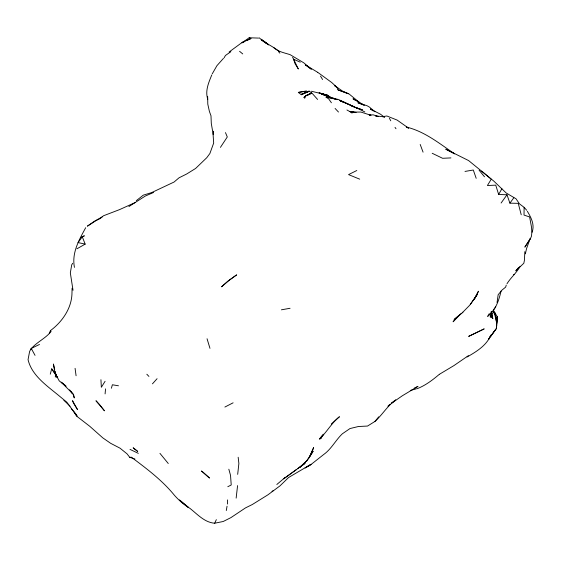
<?xml version="1.0" encoding="UTF-8"?>
<svg xmlns="http://www.w3.org/2000/svg" width="561" height="561" viewBox="0 0 561 561"><rect width="100%" height="100%" fill="white"/><g stroke="black" fill="none" stroke-linecap="round" stroke-linejoin="round"><path stroke-width="0.84" d="M490.328 315.654L490.307 317.309L491.485 312.063M384.629 116.842L382.49 116.667L386.866 115.987L397.111 120.068L408.639 128.196L406.297 127.024C424.67 131.421 439.354 143.504 454.62 153.847L445.764 149.177L468.631 160.586L493.918 181.21L506.225 193.012L516.029 198.79L519.437 203.832L524.114 207.346L524.023 215.087L529.619 216.953L531.583 227.528L531.835 232.71L531.442 236.342L530.44 238.523L524.935 247.008L530.44 238.523M72.088 288.277L71.983 292.709C71.92 307.989 62.278 321.853 50.448 330.604L49.249 333.36M227.415 504.073L227.584 499.907M496.681 325.043L496.275 328.697L490.889 335.976L496.275 328.697M496.787 323.36L497.2 316.607L493.308 310.044M105.089 393.899L105.545 388.864M237.682 474.368L238.874 463.498L238.173 457.25M236.146 498.126L237.576 485.595M226.293 510.538L227.051 506.204M497.046 302.547L498.154 294.756L501.969 290.128L505.636 287.127L506.26 285.114M532.123 232.275C534.822 224.688 531.218 217.668 527.347 211.287M525.355 253.853L526.548 248.607L530.145 238.572M50.273 374.173L51.703 368.858L56.416 375.407L55.195 376.838L57.776 377.055M111.387 388.247L112.382 384.769L118.469 385.793M216.343 519.661L214.66 523.224C204.492 522.452 197.388 514.192 189.835 508.294C184.008 504.942 179.092 500.454 174.562 495.461C162.381 480.412 146.737 468.701 131.351 457.187L129.752 457.334L127.067 453.87L120.082 448.218L110.615 443.295L102.81 437.882L89.774 426.304L76.527 416.059L74.122 412.125M211.778 74.936C208.678 82.614 204.933 90.868 207.773 99.255M304.672 98.378L305.731 95.714L311.699 92.93L309.321 91.247L301.061 94.55L298.403 92.474M501.043 291.082C498.869 300.626 495.693 310.044 487.649 316.425L489.318 313.55M74.445 267.387C71.549 252.815 79.08 239.954 85.686 227.703M39.494 344.454L31.248 348.423L29.607 351.495L28.05 359.671C31.9 375.989 47.811 386.319 59.957 396.536L66.836 402.216L77.025 416.073L76.492 414.754L71.247 408.632M224.12 57.818L225.438 55.476L230.88 51.71M521.225 214.779L518.245 203.341L509.9 203.159L507.004 194.786L498.659 194.471L501.913 188.678M212.219 73.891L216.911 65.707L223.453 58.372M323.311 434.172L320.541 438.905L323.171 434.74M470.413 304.378L477.236 294.497L469.627 305.31L462.278 312.793L454.101 319.539L460.939 313.753L453.078 321.79L455.798 318.676M105.082 381.291L101.345 387.286L100.931 379.692M72.685 263.27L71.717 264.841L70.328 272.877L73.028 290.31M520.082 266.293C516.681 272.863 510.819 277.492 506.983 283.754M220.424 147.375L227.296 136.961L225.473 132.599M494.991 330.205L488.477 339.587L490.84 335.078C486.668 345.457 476.394 351.67 467.061 357.006M501.099 203.019L507.004 194.786M509.9 203.159L513.813 197.781M493.925 309.265L495.756 306.79M82.299 236.833L78.014 242.569L85.167 244.126L82.299 236.833L84.374 235.795L80.826 237.478M322.014 435.701L319.342 439.144C326.783 432.272 331.481 423.036 339.454 416.725L331.292 424.025M214.66 523.224L223.236 521.492L230.922 517.621L245.473 507.908L252.289 504.535L267.92 494.823L279.967 485.882L288.599 477.502L310.997 464.298L305.086 467.944L309.974 465.328L323.697 454.508C331.46 448.982 335.562 440.252 342.343 433.8L349.987 428.555L358.437 426.507L367.546 426.051L374.93 421.451L378.703 416.851M518.546 267.583L515.797 270.879L523.82 263.249L524.451 260.192L524.816 251.679M152.459 383.843L157.073 378.703M229.098 52.012L242.689 42.026L250.942 38.555L249.161 37.776L241.973 42.853L244.961 41.416M374.93 421.451C382.441 414.761 387.42 405.743 395.757 399.916L391.276 403.338M30.659 349.426C36.409 342.175 45.294 338.725 51.093 331.509L50.448 330.604M476.1 296.355L474.655 297.751M462.278 312.793L462.916 312.182M387.889 406.199L389.993 404.313M276.818 484.501L284.988 477.593M439.074 374.538C432.405 380.183 425.301 385.554 417.089 388.724M136.302 200.677L143.293 195.151L151.547 192.633L174.064 182.037L179.001 177.83L186.694 173.98L195.6 168.468L206.778 157.697L209.877 153.518L213.678 143.055L213.159 135.496L213.425 131.204L213.215 134.647L211.294 123.434L210.992 115.811L209.393 111.387L207.794 104.143L207.654 96.471M296.58 469.41L291.208 473.351M290.549 473.835L283.656 478.813L305.107 463.337L297.926 468.414M87.306 226.146L94.536 221.181L102.074 216.946M391.431 403.338L402.307 395.786L418.001 386.354L414.151 388.233M468.4 355.653L453.94 365.583L439.34 374.327M87.677 226.027L95.889 220.683L100.272 218.502L103.49 215.768L119.528 209.625L135.18 202.549M128.904 206.553L145.327 196.027L153.581 192.465M305.261 96.653L303.831 97.481L305.731 95.714L312.063 93.238L317.603 99.458M306.692 95.826L311.699 92.93M76.941 248.796L85.167 244.126M272.015 491.366L273.516 490.517M224.884 407.048L233.117 402.819M227.801 486.71L231.223 484.985L230.536 475.398L228.839 469.206M356.796 170.516L348.556 174.611L359.706 179.162M246.461 40.701L250.942 38.555M309.321 91.247L301.278 94.802L301.474 94.15L309.006 91.043M410.287 390.456L416.423 388.801M281.412 309.819L290.065 308.277M306.622 90.973L298.319 92.411L305.282 91.247M464.992 171.421L473.295 170.025L476.191 178.328M450.932 157.907L442.601 158.293L432.201 153.272M513.539 274.624L514.346 274.617M249.161 37.776L258.586 38.092M355.478 112.481L350.758 112.102L346.936 109.984M384.53 116.821L375.618 115.945L377.273 116.422M349.447 111.443L356.158 112.424M332.428 98.371L325.885 97.074L338.346 99.437L354.896 107.165L340.576 100.861M129.752 457.334L134.913 459.01M311.362 91.233L327.386 95.097L321.018 93.687M370.842 115.363L369.194 114.963L373.282 114.851L378.177 116.464M333.206 98.61L334.77 99.087M355.646 107.565L362.469 109.823L354.889 107.319L351.067 105.475L357.14 108.14M337.238 88.799L338.115 89.921L349.103 93.989L359.748 102.705M340.499 101.099L345.401 102.817L339.503 100.496M337.294 99.669L332.364 97.88L335.534 99.045M370.891 115.271L360.905 112.053L350.758 112.102L352.063 113.14M338.115 89.921L348.395 93.729L342.533 91.085L334.342 85.44L336.376 87.088M364.103 105.237L357.855 102.733L367.125 105.777L369.383 107.046L374.888 111.73M300.254 62.173L293.62 59.242L292.59 57.341M351.067 105.475L353.837 106.73L342.68 101.653M353.402 112.333L351.838 111.625L353.374 112.445M130.012 449.389L138.343 453.358M259.266 37.846C265.044 43.344 273.053 46.275 279.217 51.535M356.558 107.852L364.853 111.941M317.652 72.292L305.24 64.81L310.682 68.87M326.797 97.691L328.627 98.799L331.418 102.796M364.18 105.117L353.002 98.764L355.197 100.153M373.247 110.896L370.386 109.023L380.582 114.269L384.383 117.179M261.314 40.055L268.586 44.817L261.412 39.221M317.835 72.411L331.698 82.509L337.855 88.154M203.075 472.229L201.427 471.009L209.505 478.042L203.713 472.811M268.586 44.817L263.908 41.304L265.781 42.853M359.727 102.859L356.445 100.328L358.339 101.871M66.177 386.248L59.242 380.898L57.699 378.058M311.488 69.368L303.753 62.797L290.079 54.648C284.553 52.853 278.2 51.78 273.789 47.678M65.665 385.779L61.233 382.181L72.558 393.556L69.564 389.811M239.575 51.303L242.724 53.926M481.661 171.126L491.24 179.218L487.404 185.53L495.735 185.144L498.659 194.471M63.856 400.281L70.02 406.171M338.486 112.032L335.085 108.434M146.842 374.243L148.931 376.417M278.726 51.885L279.883 53.162M524.114 207.346L526.758 210.284M479.101 170.193L484.494 176.792M159.948 453.358L168.272 463.512M70.7 391.375L73.309 394.762L74.283 397.945L73.442 393.906M395.014 127.361L395.996 128.757M51.703 368.858L57.313 377.343M320.506 76.093L322.575 79.529M31.248 348.423L35.041 355.365M389.404 118.266L390.772 120.797M493.098 310.85L495.356 315.072L496.373 321.488L494.655 312.463L495.896 318.641L495.153 316.334M57.348 377.721L54.557 370.835L53.442 363.998L54.69 369.657M420.189 144.443L423.071 152.157M491.191 311.523L492.817 318.641L491.345 311.874M491.359 311.727L492.088 313.964L491.471 311.572M493.421 310.948L494.662 314.798M207.051 338.753L209.975 348.339M55.048 371.277L55.939 375.323M491.163 312.807L491.948 317.764L491.141 312.267M75.076 368.339L76.086 375.758M497.2 316.607L496.52 327.582L497.2 316.607M313.606 447.685L309.223 457.671L306.257 461.514L313.15 451.163L309.223 457.671L313.606 447.685M478.435 291.271L474.452 298.992L478.435 291.271M306.902 460.693L299.497 467.608L306.902 460.693M228.474 280.724L221.518 286.818L228.348 280.886L236.672 274.848L228.474 280.724M484.073 328.935L468.765 336.32L484.073 328.935M325.717 94.711L319.041 92.803L328.809 95.917L325.717 94.711M328.851 96.604L321.502 94.136L331.544 97.558L328.851 96.604M135.18 449.396L133.153 447.79L137.733 451.458L135.18 449.396M188.587 507.558L179.59 500.075L188.587 507.558M99.57 404.572L95.959 400.743L104.486 410.834L99.57 404.572M298.256 68.863L295.051 63.709L293.62 59.242L298.256 68.863M77.509 409.6L73.519 403.191L72.516 400.673L77.509 409.6"/></g></svg>
